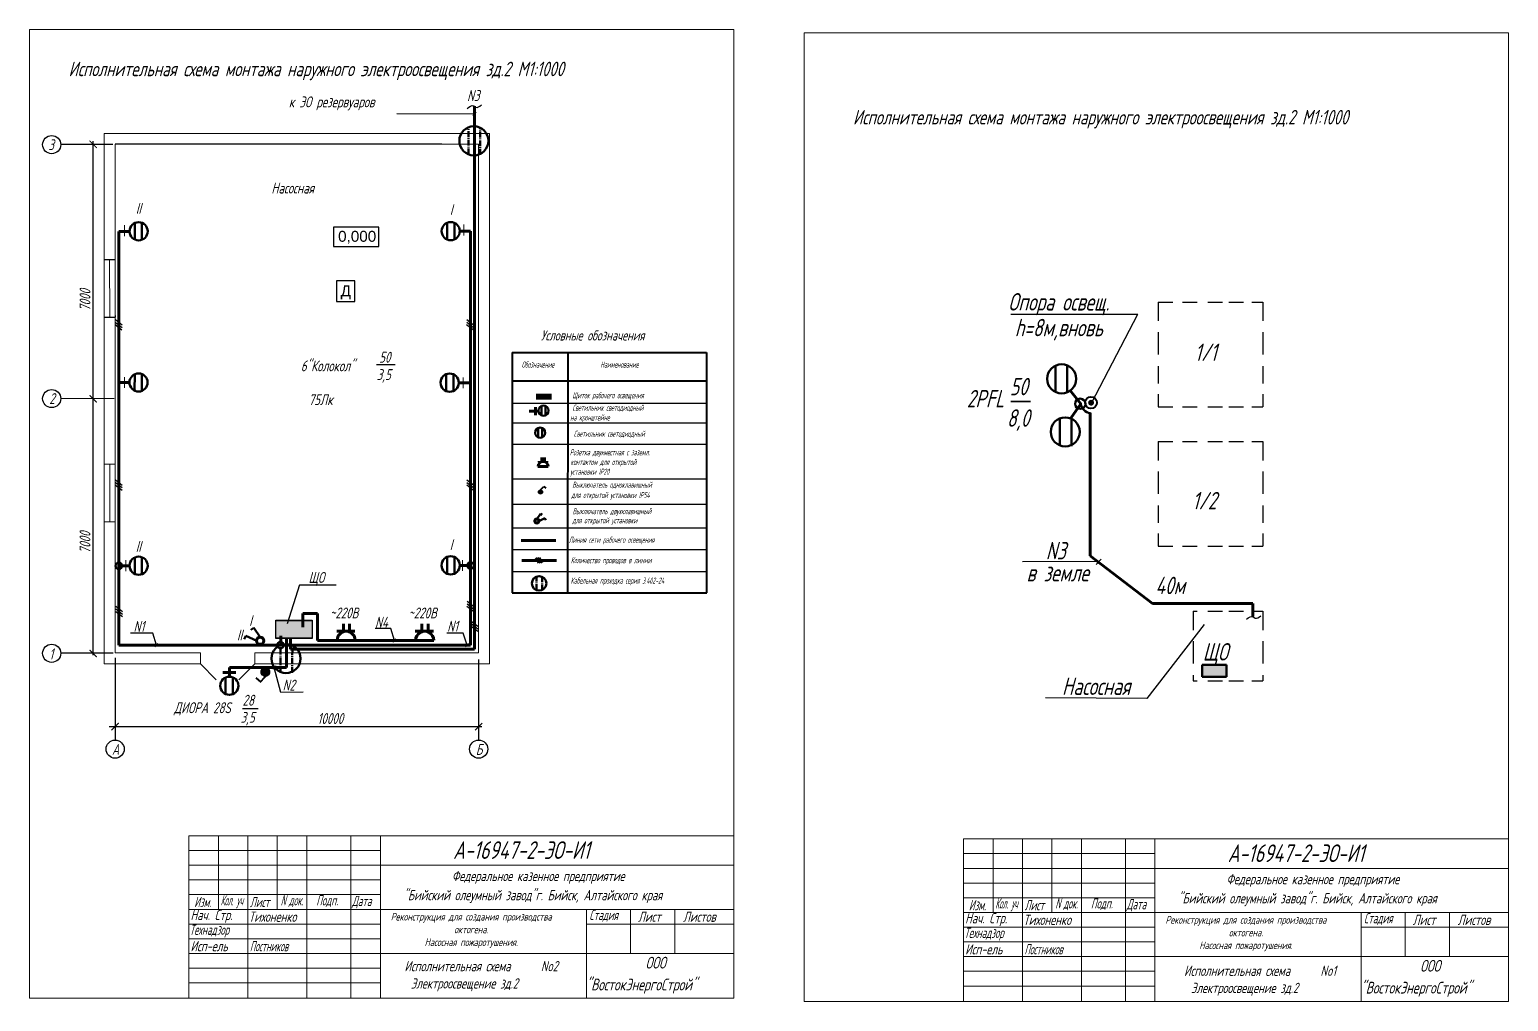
# Model space of a CAD drawing. Header units: inches. Extents: x 7 to 4039, y 15 to 1438.
# Drawn here: x 2005 to 4039, y 101 to 1438 of the extents above; entities that cross this region are included whole.
import ezdxf
from ezdxf.enums import TextEntityAlignment as Align

# ---------------------------------------------------------------- set-up
doc = ezdxf.new("R2010")
doc.units = ezdxf.units.IN
doc.header["$MEASUREMENT"] = 0
doc.linetypes.add('ACAD_ISO04W100', pattern=[30, 24, -3, 0, -3])
doc.linetypes.add('gost6', pattern=[12, 8, -1.5, 1, -1.5])
for name, color, linetype in [('dimension', 1, 'Continuous'), ('OSN', 7, 'Continuous'), ('блок', 7, 'Continuous'), ('вид', 7, 'Continuous'), ('Сила', 7, 'Continuous'), ('текст', 7, 'Continuous')]:
    doc.layers.add(name, color=color, linetype=linetype)
for name, color, linetype, lineweight in [('кабель', 1, 'Continuous', 60), ('лампа', 6, 'Continuous', 50), ('Освещение', 160, 'Continuous', 40), ('размеры', 82, 'Continuous', 25), ('рамка толстая', 7, 'Continuous', 60), ('уровни', 5, 'Continuous', 25), ('Эл. аппараты (Вновь)', 93, 'Continuous', 50), ('ЭМО', 7, 'Continuous', 15)]:
    doc.layers.add(name, color=color, linetype=linetype, lineweight=lineweight)
doc.styles.add('GOST', font='gost.shx', dxfattribs={"oblique": 15})
doc.styles.add('gost shx', font='gost.shx', dxfattribs={"oblique": 15})
doc.styles.add('Simplex', font='simplex.shx', dxfattribs={"width": 0.7, "oblique": 15})
doc.styles.add('стиль11', font='arial.ttf', dxfattribs={"height": 300})

# ---------------------------------------------------------------- blocks, each defined once
blk = doc.blocks.new('*U4')
at = {"layer": 'Освещение', "lineweight": 50, "ltscale": 100}
blk.add_hatch(color=256, dxfattribs=at).paths.add_polyline_path([(-5, 2.49), (-5, -2.51), (5, -2.51), (5, 2.49)])
at = {"layer": 'Освещение', "lineweight": 50}
for p, q in [((-5, -2.51), (-5, 2.49)), ((-5, 2.49), (5, 2.49)), ((5, 2.49), (5, -2.51)), ((5, -2.51), (-5, -2.51))]:
    blk.add_line(p, q, dxfattribs=at)
blk = doc.blocks.new('*U2')
at = {"layer": 'ЭМО', "color": 94, "lineweight": 53}
for p, q in [((-1.52, 1.25), (-0.08, -1.25)), ((-0.72, 1.25), (0.72, -1.25)), ((0.08, 1.25), (1.52, -1.25))]:
    blk.add_line(p, q, dxfattribs=at)

msp = doc.modelspace()

# ---------------------------------------------------------------- hatches: boundary and pattern name
at = {"true_color": 0x000000}
h = msp.add_hatch(color=18, dxfattribs=at)
h.dxf.hatch_style = 1
h.paths.add_polyline_path([(2343.1, 625.7), (2343.1, 600.7), (2393.1, 600.7), (2393.1, 625.7)])
edge = h.paths.add_edge_path()
edge.add_line((2393.1, 600.7), (2343.1, 600.7))
h = msp.add_hatch(color=18, dxfattribs=at)
h.dxf.hatch_style = 1
h.paths.add_polyline_path([(2343.1, 625.3), (2343.1, 600.3), (2393.1, 600.3), (2393.1, 625.3)])
edge = h.paths.add_edge_path()
edge.add_line((2393.1, 600.3), (2343.1, 600.3))
msp.add_hatch(color=18, dxfattribs=at).paths.add_polyline_path([(2327.5, 549.5, -1), (2330.1, 559.1, -1)])
at = {"layer": 'вид', "true_color": 0x000000}
for points in [[(2706.9, 804.6, 1), (2707.7, 799, 1)], [(2330.3, 549.4, 1), (2326.8, 558.7, 1)]]:
    msp.add_hatch(color=18, dxfattribs=at).paths.add_polyline_path(points)
at = {"layer": 'кабель', "true_color": 0x000000}
msp.add_hatch(color=18, dxfattribs=at).paths.add_polyline_path([(2700.9, 929.1), (2722.5, 929.1), (2722.5, 937.2), (2700.9, 937.2)])

# ---------------------------------------------------------------- linework, layer by layer
at = {"color": 18, "linetype": 'Continuous', "true_color": 0x000000}
for p, q in [((2509.7, 1322.6), (2616.4, 1322.5)), ((3475.1, 706.1), (3370.3, 705.9)), ((2501.3, 614.1), (2480.1, 614)), ((2174.2, 607.7), (2143.3, 607.5)), ((2601.1, 607.7), (2578.6, 607.5)), ((2380.7, 526.3), (2350.2, 526.2))]:
    msp.add_line(p, q, dxfattribs=at)
at = {"color": 18, "lineweight": 30, "true_color": 0x000000}
for p, q in [((2618.7, 1324.8), (2614.3, 1320.2)), ((2481.5, 977.3), (2507.5, 977.3)), ((2703.8, 843.8), (2717.9, 843.8)), ((3478.5, 709.6), (3471.4, 702.3)), ((2181.1, 593.3), (2176.7, 588.7)), ((2508.5, 599.8), (2504.1, 595.2)), ((2608.4, 593.5), (2604, 588.9)), ((2343.5, 562.9), (2339.1, 558.3)), ((2297.3, 504), (2318.9, 503.9))]:
    msp.add_line(p, q, dxfattribs=at)
at = {"color": 18, "linetype": 'gost6', "lineweight": 50, "true_color": 0x000000}
for p, q in [((2608.2, 1266.6), (2608.4, 1302.4)), ((2624.3, 1265.8), (2624.4, 1302.9)), ((2701.7, 666.9), (2701.8, 684.8)), ((2709.7, 666.5), (2709.8, 685)), ((2349.7, 554.1), (2349.9, 590)), ((2365.8, 553.3), (2366, 590.4))]:
    msp.add_line(p, q, dxfattribs=at)
at = {"color": 18, "lineweight": 60, "true_color": 0x000000}
for p, q in [((2141.8, 1160.5), (2127.2, 1160.5)), ((2596.5, 1160.7), (2611.1, 1160.7)), ((2141.8, 952.5), (2127.1, 952.5)), ((2594.9, 952.2), (2609.6, 952.2)), ((3435.7, 941.7), (3450.7, 923.3)), ((3436.8, 903.6), (3450.4, 923.2)), ((2703.8, 836.8), (2717.9, 836.8)), ((2141.8, 700.4), (2127.2, 700.4)), ((2596.3, 700.8), (2611, 700.8)), ((2270.4, 553.4), (2288.1, 553.4)), ((2279.3, 547.8), (2279.3, 560.3))]:
    msp.add_line(p, q, dxfattribs=at)
at = {"color": 18, "lineweight": 50, "true_color": 0x000000}
for p, q in [((2149.1, 1171.9), (2149.1, 1149.5)), ((2159.1, 1172.3), (2159.1, 1149.1)), ((2579.1, 1172.5), (2579.1, 1149.3)), ((2589.2, 1172), (2589.2, 1149.6)), ((2149.1, 963.9), (2149, 941.4)), ((2159.1, 964.3), (2159.1, 941.1)), ((2577.6, 964), (2577.6, 940.8)), ((2587.7, 963.6), (2587.7, 941.2)), ((3415.5, 939.9), (3415.7, 975.8)), ((3431.6, 939.2), (3431.8, 976.2)), ((2708.6, 920.3), (2708.6, 907.6)), ((2714.2, 920.5), (2714.2, 907.4)), ((3421.7, 866), (3421.8, 901.9)), ((3437.8, 865.2), (3437.9, 902.3)), ((2703.9, 889.8), (2703.9, 877.2)), ((2709.5, 890), (2709.5, 877)), ((2159.1, 712.1), (2159.1, 689)), ((2579, 712.6), (2579, 689.4)), ((2589.1, 712.1), (2589.1, 689.7)), ((2149.1, 711.7), (2149.1, 689.3)), ((2273.9, 546.4), (2273.9, 524.2)), ((2284, 546.8), (2284, 523.8))]:
    msp.add_line(p, q, dxfattribs=at)
at = {"color": 18, "true_color": 0x000000}
for p, q in [((3354.3, 1046.8), (3529.1, 1046.6)), ((3465, 924.4), (3529.1, 1046.6)), ((2343.1, 600.7), (2343.1, 625.7)), ((2343.1, 625.7), (2393.1, 625.7)), ((2343.1, 600.3), (2343.1, 625.3)), ((2343.1, 625.3), (2393.1, 625.3)), ((2393.1, 625.7), (2393.1, 600.7)), ((2393.1, 625.3), (2393.1, 600.3)), ((2506.3, 597.5), (2501.3, 614.1)), ((3620, 619.7), (3541.2, 517.9)), ((2178.9, 591), (2173.9, 607.7)), ((2393.1, 600.7), (2343.1, 600.7)), ((2393.1, 600.3), (2343.1, 600.3)), ((2606.2, 591.2), (2601.1, 607.7)), ((2350.2, 526.2), (2341.1, 560.6)), ((3541.2, 517.9), (3401.7, 518.9))]:
    msp.add_line(p, q, dxfattribs=at)
at = {"color": 18, "lineweight": 40, "true_color": 0x000000}
for p, q in [((2668.4, 993.8), (2668.4, 663.1)), ((2744.7, 994.3), (2744.6, 663.1)), ((2935.6, 993.8), (2935.6, 663)), ((2706.7, 804.6), (2711.8, 809.6)), ((2711.8, 809.6), (2714.6, 807.1))]:
    msp.add_line(p, q, dxfattribs=at)
at = {"color": 18, "ltscale": 0.5, "true_color": 0x000000}
for p, q in [((2375.9, 674.2), (2359, 620.6)), ((2376.1, 674.3), (2426.3, 674.3))]:
    msp.add_line(p, q, dxfattribs=at)
at = {"color": 18, "lineweight": 20, "true_color": 0x000000}
for p, q in [((2223.8, 328.9), (2973, 328.9)), ((2223.8, 328.9), (2223.8, 106.1)), ((2264.3, 328.9), (2264.3, 227.6)), ((2304.8, 328.9), (2304.8, 106.1)), ((2345.3, 328.9), (2345.3, 227.6)), ((2385.8, 328.9), (2385.8, 106.1)), ((2446.5, 328.9), (2446.5, 106.1)), ((2487, 328.9), (2487, 106.1)), ((2223.8, 308.6), (2487, 308.6)), ((3289.3, 324.5), (4038.5, 324.5)), ((3289.3, 324.5), (3289.3, 101.8)), ((3329.8, 324.5), (3329.8, 223.3)), ((3370.3, 324.5), (3370.3, 101.8)), ((3410.8, 324.5), (3410.8, 223.3)), ((3451.3, 324.5), (3451.3, 101.8)), ((3512, 324.5), (3512, 101.8)), ((3552.5, 324.5), (3552.5, 101.8)), ((2223.8, 288.4), (2487, 288.4)), ((2487, 288.4), (2973, 288.4)), ((3289.3, 304.3), (3552.5, 304.3)), ((2223.8, 268.1), (2487, 268.1)), ((3289.3, 284), (3552.5, 284)), ((3552.5, 284), (4038.5, 284)), ((2223.8, 247.9), (2487, 247.9)), ((3289.3, 263.8), (3552.5, 263.8)), ((2223.8, 227.6), (2973, 227.6)), ((2770.5, 227.6), (2770.5, 106.1)), ((2831.3, 227.6), (2831.3, 166.9)), ((2892, 227.6), (2892, 166.9)), ((3289.3, 243.5), (3552.5, 243.5)), ((2223.8, 207.4), (2487, 207.4)), ((2770.5, 207.4), (2973, 207.4)), ((3289.3, 223.3), (4038.5, 223.3)), ((3836, 223.3), (3836, 101.8)), ((3896.8, 223.3), (3896.8, 162.5)), ((3957.5, 223.3), (3957.5, 162.5)), ((2223.8, 187.1), (2487, 187.1)), ((3289.3, 203), (3552.5, 203)), ((3836, 203), (4038.5, 203)), ((2223.8, 166.9), (2487, 166.9)), ((2487, 166.9), (2973, 166.9)), ((3289.3, 182.8), (3552.5, 182.8)), ((2223.8, 146.6), (2487, 146.6)), ((3289.3, 162.5), (3552.5, 162.5)), ((3552.5, 162.5), (4038.5, 162.5)), ((2223.8, 126.4), (2487, 126.4)), ((3289.3, 142.3), (3552.5, 142.3)), ((3289.3, 122), (3552.5, 122))]:
    msp.add_line(p, q, dxfattribs=at)
at = {"color": 18, "lineweight": 40, "true_color": 0x000000}
for points in [[(2668.4, 993.8), (2935.6, 993.8)], [(2668.4, 954.9), (2935.6, 954.9)], [(2668.4, 663.1), (2935.9, 663)]]:
    msp.add_lwpolyline(points, dxfattribs=at)
at = {"color": 18, "true_color": 0x000000}
for points in [[(2668.4, 924.4), (2935.6, 924.4)], [(2668.4, 896.9), (2935.6, 896.9)], [(2668.4, 867.7), (2935.6, 867.7)], [(2668.4, 819.9), (2935.6, 819.9)], [(2668.4, 785.4), (2935.6, 785.4)], [(2668.4, 752.5), (2935.6, 752.5)], [(2668.4, 723), (2935.6, 723)], [(2668.4, 692.6), (2935.6, 692.6)]]:
    msp.add_lwpolyline(points, dxfattribs=at)
at = {"color": 18, "lineweight": 50, "true_color": 0x000000}
for centre, radius in [((3449.8, 923.3), 7.13), ((2127.2, 700.3), 4.45), ((2611, 700.8), 4.45), ((2349.6, 591.3), 4.45)]:
    msp.add_circle(centre, radius, dxfattribs=at)
at = {"color": 18, "lineweight": 40, "true_color": 0x000000}
msp.add_circle((3464.5, 924.9), 8.13, dxfattribs=at)
at = {"color": 18, "lineweight": 30, "true_color": 0x000000}
for centre, radius in [((2707.3, 801.8), 2.81), ((2702.1, 761.8), 2.81), ((2322, 597), 5), ((2328.5, 554.1), 5)]:
    msp.add_circle(centre, radius, dxfattribs=at)
at = {"color": 18, "lineweight": 50, "true_color": 0x000000}
msp.add_arc((3464.9, 925), 14.5, 185.588, 263.9718, dxfattribs=at)
at = {"color": 18, "true_color": 0x000000}
for points in [[(2606.4, 1329.9), (2615.4, 1333.4), (2618.1, 1331.5), (2626.1, 1334.6)], [(3678.5, 626.9), (3687.6, 630.3), (3690.3, 628.4), (3698.3, 631.6)]]:
    msp.add_spline(points, degree=3, dxfattribs=at)
at = {"layer": 'dimension', "color": 18, "linetype": 'ACAD_ISO04W100', "ltscale": 0.02, "true_color": 0x000000}
for p, q in [((2119.2, 1280), (2047.5, 1280)), ((2119.4, 580), (2047.5, 580))]:
    msp.add_line(p, q, dxfattribs=at)
at = {"layer": 'dimension', "color": 18, "linetype": 'ByBlock', "ltscale": 0.01, "true_color": 0x000000}
for p, q in [((2571.4, 1280.5), (2122.2, 1280.5)), ((2107.1, 1121.8), (2122.2, 1121.8)), ((2107.2, 1042.7), (2122.2, 1042.7)), ((2122.2, 1044.8), (2122.2, 1042.7)), ((2122.2, 573.6), (2122.2, 460.6)), ((2622.2, 571.6), (2622.2, 460.6))]:
    msp.add_line(p, q, dxfattribs=at)
at = {"layer": 'dimension', "color": 18, "linetype": 'ByBlock', "lineweight": 20, "ltscale": 0.01, "true_color": 0x000000}
for p, q in [((2135.2, 1168.9), (2135.2, 1153.9)), ((2601.7, 1169.9), (2601.7, 1154.9)), ((2114.6, 1121.8), (2114.7, 1042.7)), ((2122.2, 1121.8), (2122.2, 1042.7)), ((2135, 960.1), (2135, 945.1)), ((2600.9, 959.6), (2600.9, 944.6)), ((2107.2, 840.1), (2122.2, 840.1)), ((2114.7, 840.1), (2114.7, 761)), ((2122.2, 840.1), (2122.2, 761)), ((2107.2, 761), (2122.2, 761)), ((2136.8, 708.1), (2136.8, 693.1)), ((2600.2, 708.3), (2600.2, 693.3)), ((2239.4, 580.5), (2239.4, 565.5)), ((2314.4, 580.5), (2314.4, 565.5)), ((2239.4, 565.5), (2261.3, 543.6)), ((2314.4, 565.5), (2292.5, 543.6))]:
    msp.add_line(p, q, dxfattribs=at)
at = {"layer": 'dimension', "color": 18, "linetype": 'ACAD_ISO04W100', "lineweight": 9, "ltscale": 0.02, "true_color": 0x000000}
msp.add_line((2121, 930.4), (2047.5, 930.5), dxfattribs=at)
at = {"layer": 'dimension', "color": 18, "linetype": 'ByBlock', "lineweight": 20, "ltscale": 0.01, "true_color": 0x000000}
for points in [[(2239.4, 565.5), (2107.1, 565.5), (2107.1, 1295.5), (2637.2, 1295.5), (2637.2, 565.5), (2314.4, 565.5)], [(2122.2, 1121.8), (2122.2, 1280.5), (2622.2, 1280.5), (2622.2, 580.5), (2352, 580.5)], [(2122.2, 845.1), (2122.2, 1047.7)], [(2122.2, 840.1), (2122.2, 1042.7)], [(2239.4, 580.5), (2122.2, 580.5), (2122.2, 761)], [(2358.7, 580.5), (2314.4, 580.5)]]:
    msp.add_lwpolyline(points, dxfattribs=at)
at = {"layer": 'dimension', "color": 18, "linetype": 'ByBlock', "ltscale": 0.01, "true_color": 0x000000}
for points in [[(2422.7, 1139.8), (2484.8, 1139.8), (2484.8, 1166.4), (2422.7, 1166.4)], [(2426.6, 1063.9), (2452, 1063.9), (2452, 1092.7), (2426.6, 1092.7)]]:
    msp.add_lwpolyline(points, close=True, dxfattribs=at)
for centre in [(2035, 1280), (2035, 930.5), (2035, 580), (2122.2, 448.1), (2622.2, 448.1)]:
    msp.add_circle(centre, 12.5, dxfattribs=at)
at = {"layer": 'OSN', "color": 18, "lineweight": 25, "true_color": 0x000000}
for p, q in [((3556.9, 1063.3), (3577, 1063.3)), ((3590.4, 1063.3), (3610.5, 1063.3)), ((3625.3, 1063.3), (3645.5, 1063.3)), ((3654.1, 1063.3), (3674.2, 1063.3)), ((3685.9, 1063.3), (3700.9, 1063.3)), ((3556.9, 919.3), (3577, 919.3)), ((3590.4, 919.3), (3610.5, 919.3)), ((3625.3, 919.3), (3645.5, 919.3)), ((3654.1, 919.3), (3674.2, 919.3)), ((3685.9, 919.3), (3700.9, 919.3)), ((3556.9, 871.3), (3577, 871.3)), ((3590.4, 871.3), (3610.5, 871.3)), ((3625.3, 871.3), (3645.5, 871.3)), ((3654.1, 871.3), (3674.2, 871.3)), ((3685.9, 871.3), (3700.9, 871.3)), ((3556.9, 727.3), (3577, 727.3)), ((3590.4, 727.3), (3610.5, 727.3)), ((3625.3, 727.3), (3645.5, 727.3)), ((3654.1, 727.3), (3674.2, 727.3)), ((3685.9, 727.3), (3700.9, 727.3))]:
    msp.add_line(p, q, dxfattribs=at)
at = {"layer": 'OSN', "color": 18, "linetype": 'Continuous', "lineweight": 25, "true_color": 0x000000}
for p, q in [((3556.9, 1063.3), (3556.9, 1037.4)), ((3700.9, 1063.3), (3700.9, 1037.4)), ((3556.9, 1022), (3556.9, 991.3)), ((3700.9, 1022), (3700.9, 991.3)), ((3556.9, 975.3), (3556.9, 951.4)), ((3700.9, 975.3), (3700.9, 951.4)), ((3556.9, 936.7), (3556.9, 919.3)), ((3700.9, 936.7), (3700.9, 919.3)), ((3556.9, 871.3), (3556.9, 845.4)), ((3700.9, 871.3), (3700.9, 845.4)), ((3556.9, 830), (3556.9, 799.3)), ((3700.9, 830), (3700.9, 799.3)), ((3556.9, 783.3), (3556.9, 759.4)), ((3700.9, 783.3), (3700.9, 759.4)), ((3556.9, 744.7), (3556.9, 727.3)), ((3700.9, 744.7), (3700.9, 727.3))]:
    msp.add_line(p, q, dxfattribs=at)
at = {"layer": 'OSN', "color": 18, "lineweight": 30, "true_color": 0x000000}
for p, q in [((3604.9, 638), (3610.5, 638)), ((3625.3, 638), (3645.5, 638)), ((3654.1, 638), (3674.2, 638)), ((3685.9, 638), (3700.9, 638)), ((3604.9, 542), (3610.5, 542)), ((3625.3, 542), (3645.5, 542)), ((3654.1, 542), (3674.2, 542)), ((3685.9, 542), (3700.9, 542))]:
    msp.add_line(p, q, dxfattribs=at)
at = {"layer": 'OSN', "color": 18, "linetype": 'Continuous', "lineweight": 30, "true_color": 0x000000}
for p, q in [((3604.9, 638), (3604.9, 612)), ((3700.9, 638), (3700.9, 612)), ((3604.9, 596.6), (3604.9, 566)), ((3700.9, 596.6), (3700.9, 566)), ((3604.9, 549.9), (3604.9, 542)), ((3700.9, 549.9), (3700.9, 542))]:
    msp.add_line(p, q, dxfattribs=at)
at = {"layer": 'OSN', "color": 18, "lineweight": 25, "true_color": 0x000000, "const_width": 4}
msp.add_lwpolyline([(3462.6, 924.8, 1), (3466.6, 924.8, 1)], format="xyb", close=True, dxfattribs=at)
at = {"layer": 'блок', "color": 18, "lineweight": 30, "true_color": 0x000000}
for p, q in [((2122.7, 1039.1), (2131.8, 1032.2)), ((2605.8, 1039.5), (2614.9, 1032.5)), ((2122.6, 1032), (2131.6, 1025)), ((2122.7, 1035.4), (2131.8, 1028.5)), ((2605.7, 1032.3), (2614.8, 1025.4)), ((2605.8, 1035.8), (2614.9, 1028.8)), ((2122.8, 818.5), (2131.9, 811.5)), ((2122.8, 814.8), (2131.9, 807.9)), ((2605.9, 818.8), (2615, 811.9)), ((2605.9, 815.1), (2615, 808.2)), ((2122.7, 811.3), (2131.8, 804.4)), ((2605.8, 811.7), (2614.9, 804.7)), ((2606.2, 651.8), (2615.3, 644.9)), ((2123.1, 637.5), (2132.2, 630.5)), ((2123.2, 644.6), (2132.3, 637.7)), ((2123.2, 641), (2132.3, 634)), ((2606.1, 644.7), (2615.2, 637.8)), ((2606.2, 648.2), (2615.3, 641.2)), ((2611.8, 617.3), (2620.9, 610.4)), ((2611.9, 624.4), (2621, 617.5)), ((2611.9, 620.8), (2621, 613.8))]:
    msp.add_line(p, q, dxfattribs=at)
at = {"layer": 'кабель', "color": 18, "true_color": 0x000000}
for p, q in [((2700.6, 918.8), (2700.6, 907.6)), ((2704.4, 913.2), (2691.9, 913.2)), ((3463.4, 911.1), (3463.2, 714)), ((2680.8, 735.4), (2728.3, 735.4)), ((3463.2, 714), (3549.2, 648.7)), ((2681.6, 707.8), (2729.1, 707.8)), ((2380.5, 634.6), (2380.5, 615.9)), ((2400.5, 634.6), (2380.5, 634.6)), ((2400.7, 597.8), (2400.5, 634.6)), ((3549.2, 648.7), (3687.1, 648.7)), ((3687.1, 648.7), (3687.1, 630.5)), ((2350, 604.1), (2350, 591.2)), ((2357.7, 600.5), (2357.7, 560.3)), ((2363.2, 600.4), (2363.2, 585.7)), ((2616.4, 585.7), (2363.2, 585.7)), ((2357.7, 560.3), (2279.3, 560.3))]:
    msp.add_line(p, q, dxfattribs=at)
at = {"layer": 'кабель', "color": 18, "linetype": 'ByBlock', "ltscale": 0.01, "true_color": 0x000000}
for points in [[(2616.4, 585.7), (2616.3, 1332.8)], [(2127.2, 591.2), (2127.2, 1160.5)], [(2611, 591.2), (2611, 1160.7)], [(2611, 591.2), (2127.2, 591.2)], [(2560.5, 597.7), (2400.5, 597.7)]]:
    msp.add_lwpolyline(points, dxfattribs=at)
at = {"layer": 'лампа', "color": 18, "true_color": 0x000000}
for centre, radius in [((2615.7, 1285.2), 20), ((2154.5, 1160.7), 12.5), ((2583.8, 1160.9), 12.5), ((3424.2, 957.7), 20), ((2154.4, 952.7), 12.5), ((2582.3, 952.4), 12.5), ((2711.5, 913.9), 7.02), ((3429.1, 884.6), 20), ((2706.8, 883.5), 7.02), ((2154.5, 700.5), 12.5), ((2583.7, 701), 12.5), ((2705.4, 676.2), 10), ((2357.2, 572.7), 20), ((2279.3, 535.3), 12.5)]:
    msp.add_circle(centre, radius, dxfattribs=at)
at = {"layer": 'Освещение', "color": 18, "lineweight": 60, "true_color": 0x000000}
for p, q in [((2709, 849.6), (2709, 843.8)), ((2712.6, 849.6), (2712.6, 843.8)), ((2439.5, 610.3), (2427, 610.3)), ((2436.1, 620.5), (2436.1, 610.3)), ((2439.5, 610.3), (2452, 610.3)), ((2440.3, 610.4), (2440.3, 610.4)), ((2444.7, 620.5), (2444.7, 610.3)), ((2547.6, 610.3), (2535.1, 610.3)), ((2544.2, 620.5), (2544.2, 610.3)), ((2547.6, 610.3), (2560.1, 610.3)), ((2548.4, 610.4), (2548.4, 610.4)), ((2552.8, 620.5), (2552.8, 610.3))]:
    msp.add_line(p, q, dxfattribs=at)
for centre, radius, start, end in [((2710.9, 836.8), 7.02, 0, 180), ((2440, 597.7), 12.5, 359.8338, 180.1641), ((2548, 597.7), 12.5, 359.8338, 180.1641)]:
    msp.add_arc(centre, radius, start, end, dxfattribs=at)
at = {"layer": 'размеры', "color": 18, "true_color": 0x000000}
for p, q in [((2091.9, 1024.9), (2091.9, 1284.8)), ((2091.9, 577.6), (2091.9, 1044.9)), ((2113.8, 479.1), (2386.8, 479.1)), ((2366.8, 479.1), (2626.6, 479.1))]:
    msp.add_line(p, q, dxfattribs=at)
at = {"layer": 'размеры', "color": 18, "true_color": 0x000000, "const_width": 1.5}
for points in [[(2097, 1275.3), (2087, 1285.3)], [(2087, 1285.3), (2097, 1275.3)], [(2097, 925.2), (2087, 935.2)], [(2087, 935.2), (2097, 925.2)], [(2097, 574.7), (2087, 584.7)], [(2087, 584.7), (2097, 574.7)], [(2117.2, 474.1), (2127.2, 484.1)], [(2127.2, 484.1), (2117.2, 474.1)], [(2617.2, 474), (2627.2, 484)], [(2627.2, 484), (2617.2, 474)]]:
    msp.add_lwpolyline(points, dxfattribs=at)
at = {"layer": 'рамка толстая', "color": 18, "lineweight": 20, "true_color": 0x000000}
for p, q in [((2004.5, 1438.3), (2973.1, 1438.3)), ((2004.5, 1438.3), (2004.5, 105.2)), ((2973.1, 1438.3), (2973.1, 105.2)), ((3070, 1434), (4038.7, 1434)), ((3070, 1434), (3070, 100.9)), ((4038.7, 1434), (4038.7, 100.9)), ((2973.1, 105.2), (2004.5, 105.2)), ((4038.7, 100.9), (3070, 100.9))]:
    msp.add_line(p, q, dxfattribs=at)
at = {"layer": 'рамка толстая', "color": 18, "lineweight": 40, "true_color": 0x000000}
for p, q in [((2332.3, 551.5), (2322.3, 540.5)), ((2315.9, 546.1), (2322.4, 540.4))]:
    msp.add_line(p, q, dxfattribs=at)
at = {"layer": 'рамка толстая', "color": 18, "true_color": 0x000000}
for centre, radius in [((2702.2, 762), 2.81), ((2321.7, 597.3), 5), ((2328.8, 554.3), 5)]:
    msp.add_circle(centre, radius, dxfattribs=at)
at = {"layer": 'текст', "color": 18, "lineweight": 35, "true_color": 0x000000}
msp.add_line((3354.3, 926.3), (3381.1, 926.3), dxfattribs=at)
at = {"layer": 'Эл. аппараты (Вновь)', "color": 18, "true_color": 0x000000}
for p, q in [((2702.3, 764.7), (2707.1, 772)), ((2704.9, 761.8), (2713.3, 765.8)), ((2707.1, 772), (2709.4, 770.4)), ((2713.3, 765.8), (2714.5, 763.3)), ((2313.1, 615.1), (2308.9, 612.3)), ((2321.6, 602.1), (2313.1, 615.1)), ((2302.1, 604.1), (2299.9, 599.6)), ((2316.9, 596.9), (2302.1, 604.1))]:
    msp.add_line(p, q, dxfattribs=at)
for centre, radius in [((2702.1, 761.9), 2.81), ((2321.9, 597.1), 5)]:
    msp.add_circle(centre, radius, dxfattribs=at)

# ---------------------------------------------------------------- block references
at = {"color": 18, "true_color": 0x000000, "xscale": 3.359999999999127, "yscale": 3.359999999999127, "zscale": 3.359999999999127}
msp.add_blockref('*U4', (3634.1, 555.8), dxfattribs=at)
at = {"layer": 'Сила', "color": 18, "true_color": 0x000000, "xscale": 2.808, "yscale": 2.808, "zscale": 2.808}
msp.add_blockref('*U2', (2705.3, 707.8), dxfattribs=at)

# ---------------------------------------------------------------- texts
at = {"color": 18, "lineweight": 35, "ltscale": 0.02, "true_color": 0x000000, "style": 'Simplex', "oblique": 15, "width": 0.7}
for p in [(2058.2, 1374.1), (3137.2, 1307.7)]:
    msp.add_text('Исполнительная схема монтажа наружного электроосвещения зд.2 М1:1000', height=20, dxfattribs=at).set_placement(p)
at = {"color": 18, "lineweight": 20, "true_color": 0x000000, "oblique": 15}
for s, height, style, width, p in [('Насосная', 15, 'Simplex', 0.7, (2337.1, 1212.7)), ('Обозначение', 8.424, 'GOST', 0.7, (2681.4, 973.1)), ('Наименование', 8.424, 'GOST', 0.7, (2789.6, 973.1)), ('75Лк', 15, 'Simplex', 0.7, (2388.3, 921.5)), ('Щиток рабочего освещения', 8.424, 'GOST', 0.7, (2751.1, 930.8)), ('Светильник светодиодный', 8.424, 'GOST', 0.7, (2751.2, 913.7)), ('на кронштейне ', 8.424, 'GOST', 0.7, (2748.2, 900.3)), ('Светильник светодиодный', 8.424, 'GOST', 0.7, (2753.1, 877.9)), ('Розетка двухместная с заземл.', 8.424, 'GOST', 0.7, (2747.6, 852.3)), ('установки IP20', 8.424, 'GOST', 0.7, (2748.3, 825.6)), ('контактом для открытой ', 8.424, 'GOST', 0.7, (2748.5, 839)), ('Выключатель одноклавишный', 8.424, 'GOST', 0.7, (2751, 807.7)), ('для открытой установки IP54', 8.424, 'GOST', 0.7, (2749.5, 793.5)), ('Линия сети рабочего освещения', 8.424, 'GOST', 0.7, (2746.2, 732)), ('Количество проводов в линии', 8.424, 'GOST', 0.7, (2749, 703.9)), ('Кабельная проходка серия 3.402-24', 8.424, 'GOST', 0.7, (2748.6, 675.8)), ('Федеральное казенное предприятие', 14.175, 'Simplex', 0.7, (2585.4, 266.4)), ('Федеральное казенное предприятие', 14.175, 'Simplex', 0.7, (3650.9, 262.1)), ('Изм.', 14.18, 'Simplex', 0.6, (2230.9, 230.6)), ('Кол. уч', 14.18, 'Simplex', 0.4, (2267.3, 233)), ('Лист', 14.18, 'Simplex', 0.6, (2307.6, 230.6)), ('N', 14.2, 'Simplex', 0.5, (2349.8, 233)), ('Подп.', 14.18, 'Simplex', 0.6, (2398.8, 233)), ('Дата', 14.18, 'Simplex', 0.6, (2448, 232)), ('"Бийский олеумный завод"г. Бийск, Алтайского края', 14.175, 'Simplex', 0.7, (2518.9, 240.1)), ('"Бийский олеумный завод"г. Бийск, Алтайского края', 14.175, 'Simplex', 0.7, (3584.4, 235.8)), ('Нач. Стр.', 14.18, 'Simplex', 0.7, (2225.9, 212.8)), ('Тихоненко', 14.18, 'Simplex', 0.7, (2306, 210.4)), ('док.', 14.18, 'Simplex', 0.5, (2361.1, 233)), ('Стадия', 14.18, 'Simplex', 0.6, (2774.5, 212.8)), ('Лист', 14.18, 'Simplex', 0.7, (2841.5, 210.4)), ('Листов', 14.18, 'Simplex', 0.7, (2903.4, 210.4)), ('Изм.', 14.18, 'Simplex', 0.6, (3296.5, 226.3)), ('Кол. уч', 14.18, 'Simplex', 0.4, (3332.8, 228.7)), ('Лист', 14.18, 'Simplex', 0.6, (3373.2, 226.3)), ('N', 14.2, 'Simplex', 0.5, (3415.3, 228.7)), ('док.', 14.18, 'Simplex', 0.5, (3426.6, 228.7)), ('Подп.', 14.18, 'Simplex', 0.6, (3464.3, 228.7)), ('Дата', 14.18, 'Simplex', 0.6, (3513.6, 227.7)), ('Технадзор', 14.18, 'Simplex', 0.6, (2224.6, 192.5)), ('Нач. Стр.', 14.18, 'Simplex', 0.7, (3291.4, 208.4)), ('Тихоненко', 14.18, 'Simplex', 0.7, (3371.5, 206.1)), ('Стадия', 14.18, 'Simplex', 0.6, (3840, 208.4)), ('Лист', 14.18, 'Simplex', 0.7, (3907.1, 206.1)), ('Листов', 14.18, 'Simplex', 0.7, (3968.9, 206.1)), ('Исп-ель', 14.18, 'Simplex', 0.7, (2225.9, 169.9)), ('Постников', 14.18, 'Simplex', 0.5, (2307.5, 169.9)), ('Технадзор', 14.18, 'Simplex', 0.6, (3290.1, 188.2)), ('Исп-ель', 14.18, 'Simplex', 0.7, (3291.4, 165.6)), ('Постников', 14.18, 'Simplex', 0.5, (3373, 165.6)), ('Исполнительная схема ', 14.175, 'Simplex', 0.7, (2520.2, 142.4)), ('No2', 14.18, 'Simplex', 0.7, (2707.8, 142.4)), ('ООО', 16.2, 'Simplex', 0.7, (2851.8, 146.1)), ('Исполнительная схема ', 14.175, 'Simplex', 0.7, (3592.5, 136)), ('No1', 14.18, 'Simplex', 0.7, (3780.1, 136)), ('ООО', 16.2, 'Simplex', 0.7, (3917.3, 141.8)), ('Электроосвещение зд.2', 14.175, 'Simplex', 0.7, (2528.9, 118.6)), ('"ВостокЭнергоСтрой"', 16.2, 'Simplex', 0.7, (2770.1, 116)), ('Электроосвещение зд.2', 14.175, 'Simplex', 0.7, (3602, 112.4)), ('"ВостокЭнергоСтрой"', 16.2, 'Simplex', 0.7, (3835.6, 111.7))]:
    msp.add_text(s, height=height, dxfattribs=dict(at, style=style, width=width)).set_placement(p)
at = {"color": 18, "lineweight": 35, "true_color": 0x000000, "style": 'Simplex', "oblique": 15, "width": 0.7}
msp.add_text('Условные обозначения', height=14.04, dxfattribs=at).set_placement((2707.9, 1010.4))
at = {"color": 18, "lineweight": 20, "true_color": 0x000000, "style": 'Simplex', "oblique": 15, "width": 0.7}
for s, height, p in [('6"Колокол"', 15, (2414.6, 968)), ('50', 15, (2493.1, 979.9)), ('3,5', 15, (2491.7, 956)), ('ЩО', 15, (2399, 676.8)), ('~220В', 15, (2437.1, 627.9)), ('~220В', 15, (2545, 627.9)), ('ЩО', 24, (3635.5, 570)), ('ДИОРА 28S', 15, (2242.2, 497.5)), ('28', 15, (2305.3, 507.9)), ('3,5', 15, (2304.4, 484.3))]:
    msp.add_text(s, height=height, dxfattribs=at).set_placement(p, align=Align.CENTER)
at = {"color": 18, "linetype": 'Continuous', "lineweight": 20, "true_color": 0x000000, "style": 'gost shx', "oblique": 15, "width": 0.7}
for s, p in [('Выключатель двухклавишный ', (2751.5, 771.4)), ('для открытой установки', (2751, 758.7))]:
    msp.add_text(s, height=8.424, dxfattribs=at).set_placement(p)
at = {"color": 18, "lineweight": -2, "true_color": 0x000000, "style": 'Simplex', "oblique": 15, "width": 0.7}
for p in [(2587.1, 297), (3652.6, 292.7)]:
    msp.add_text('А-16947-2-ЭО-И1', height=24.3, dxfattribs=at).set_placement(p)
at = {"layer": 'dimension', "color": 18, "linetype": 'ByBlock', "lineweight": 20, "ltscale": 0.01, "true_color": 0x000000, "char_height": 15, "attachment_point": 1, "style": 'Simplex'}
for s, insert in [('3', (2030.3, 1287.3)), ('2', (2031.6, 938)), ('1', (2031.6, 586.6)), ('А', (2117.8, 455.2)), ('Б', (2618.3, 455.2))]:
    msp.add_mtext_dynamic_manual_height_columns(s, width=1428.37, gutter_width=1500, heights=[0], dxfattribs=dict(at, insert=insert))
at = {"layer": 'dimension', "color": 18, "linetype": 'ByBlock', "ltscale": 0.01, "true_color": 0x000000, "char_height": 15, "attachment_point": 1, "style": 'стиль11'}
for s, width, insert in [('0,000', 1993.703, (2428.9, 1161.3)), ('Д', 743.166, (2432.5, 1086.4))]:
    msp.add_mtext_dynamic_manual_height_columns(s, width=width, gutter_width=1500, heights=[0], dxfattribs=dict(at, insert=insert))
at = {"layer": 'размеры', "color": 18, "lineweight": 20, "true_color": 0x000000, "style": 'Simplex', "oblique": 15, "width": 0.7}
for p in [(2088.3, 1050.9), (2088.3, 717.3)]:
    msp.add_text('7000', height=15, rotation=90, dxfattribs=at).set_placement(p)
msp.add_text('10000', height=15, dxfattribs=at).set_placement((2400.4, 482.7))
at = {"layer": 'текст', "color": 18, "lineweight": 20, "true_color": 0x000000, "style": 'Simplex', "oblique": 15, "width": 0.7}
for s, p in [('II', (2150.7, 1184.7)), ('I', (2582.6, 1182.9)), ('II', (2150.6, 719.6)), ('I', (2582.4, 721.8)), ('I', (2306.6, 617.5)), ('II', (2289.8, 597.6))]:
    msp.add_text(s, height=15, dxfattribs=at).set_placement(p)
for s, p in [('Опора освещ.', (3420.2, 1051.6)), ('h=8м,вновь', (3420.2, 1016.2)), ('50', (3365.1, 935)), ('2PFL', (3319.3, 918.4)), ('8,0', (3364.4, 891.7)), ('в земле', (3418.6, 678.8)), ('Насосная', (3471.5, 522.6))]:
    msp.add_text(s, height=24, dxfattribs=at).set_placement(p, align=Align.CENTER)
at = {"layer": 'текст', "color": 18, "lineweight": 20, "true_color": 0x000000, "char_height": 10.5, "width": 245, "attachment_point": 5, "style": 'Simplex'}
for insert in [(2612, 198.5), (3677.6, 194.2)]:
    msp.add_mtext('Реконструкция для создания производства октогена.\\PНасосная пожаротушения.', dxfattribs=dict(at, insert=insert))
at = {"layer": 'уровни', "color": 18, "lineweight": 20, "true_color": 0x000000, "style": 'Simplex', "oblique": 15, "width": 0.7}
for s, height, p in [('к ЭО резервуаров', 15, (2361.1, 1331.3)), ('N3', 15, (2606.3, 1340)), ('1/1', 24, (3607.2, 982.2)), ('1/2', 24, (3603.9, 778.1)), ('N3', 24, (3402.4, 709.2)), ('40м', 24, (3553, 661.3)), ('N1', 15, (2147.5, 609.4)), ('N4', 15, (2479.7, 615.2)), ('N1', 15, (2578.9, 609.7)), ('N2', 15, (2352.6, 528.7))]:
    msp.add_text(s, height=height, dxfattribs=at).set_placement(p)

doc.saveas('drawing.dxf')
